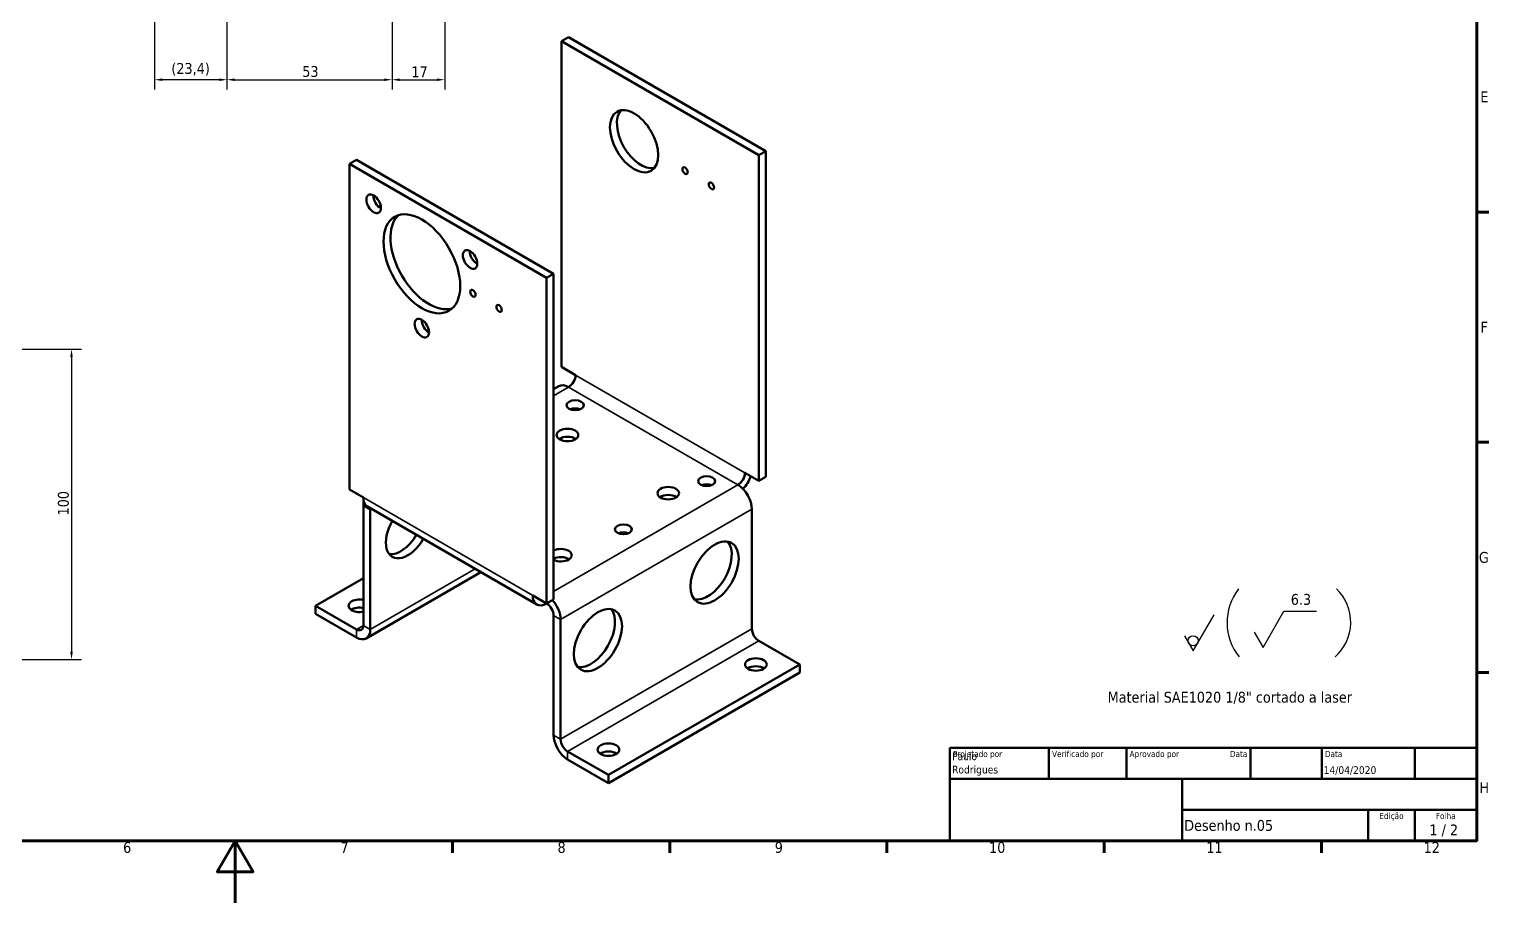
# Model space of a CAD drawing. Header units: millimetres. Extents: x 0 to 841, y 0 to 594.
# Drawn here: x 354 to 824.9, y 0 to 281.7 of the extents above; entities that cross this region are included whole.
import ezdxf
from ezdxf.enums import TextEntityAlignment as Align

# ---------------------------------------------------------------- set-up
doc = ezdxf.new("R2010")
doc.units = ezdxf.units.MM
for name, color, linetype, lineweight in [('Borda (ISO)', 7, 'Continuous', 70), ('Dimensão (ISO)', 7, 'Continuous', 25), ('Estreito visível (ISO)', 7, 'Continuous', 35), ('Geometria de rascunho (ISO)', 7, 'Continuous', 25), ('Símbolo (ISO)', 7, 'Continuous', 25), ('Título (ISO)', 7, 'Continuous', 50), ('Visível (ISO)', 7, 'Continuous', 50)]:
    doc.layers.add(name, color=color, linetype=linetype, lineweight=lineweight)
doc.styles.add('Estilo de texto13', font='tahoma.ttf')
doc.styles.add('Estilo de texto14', font='tahoma.ttf')
doc.styles.add('Texto da nota (ISO)', font='tahoma.ttf')
doc.dimstyles.new('Padrão (ISO)', dxfattribs={"dimtxt": 3.5, "dimasz": 2.5, "dimexe": 3.175, "dimexo": 0, "dimgap": 0.762, "dimtad": 1, "dimrnd": 1e-08, "dimzin": 0, "dimtxsty": 'Texto da nota (ISO)', "dimcen": 0.09, "dimdle": 10, "dimclrd": 256, "dimclre": 256, "dimclrt": 256, "dimazin": 0, "dimtfac": 1.001486, "dimtmove": 0, "dimatfit": 3, "dimfxl": 1, "dimtolj": 1, "dimtzin": 0, "dimlwd": -1, "dimlwe": -1, "dimarcsym": 0})

# ---------------------------------------------------------------- blocks, each defined once
blk = doc.blocks.new('Bordas Borda padrão')
at = {"layer": 'Borda (ISO)'}
for p, q in [((821, 222.75), (824.9, 222.75)), ((821, 148.5), (824.9, 148.5)), ((821, 74.25), (824.9, 74.25)), ((490.58, 20), (490.58, 16.1)), ((560.67, 20), (560.67, 16.1)), ((630.75, 20), (630.75, 16.1)), ((700.83, 20), (700.83, 16.1)), ((770.92, 20), (770.92, 16.1))]:
    blk.add_line(p, q, dxfattribs=at)
at = {"layer": 'Borda (ISO)', "flags": 128}
for points in [[(20, 20), (20, 574), (821, 574), (821, 20), (20, 20)], [(420.5, 0), (420.5, 20), (414.73, 10), (426.27, 10), (420.5, 20)]]:
    blk.add_lwpolyline(points, dxfattribs=at)
at = {"layer": 'Borda (ISO)', "char_height": 3.5, "attachment_point": 7, "style": 'Texto da nota (ISO)'}
for s, insert in [('E', (822.15, 258.13)), ('F', (822.24, 183.88)), ('G', (821.7, 109.56)), ('H', (821.87, 35.38)), ('6', (384.34, 16.03)), ('7', (454.46, 16.1)), ('8', (524.48, 16.02)), ('9', (594.55, 16.03)), ('10', (663.69, 16.03)), ('11', (733.77, 16.1)), ('12', (803.86, 16.1))]:
    blk.add_mtext(s, dxfattribs=dict(at, insert=insert))
blk = doc.blocks.new('Blocos de títulos ISO')
at = {"layer": 'Título (ISO)'}
for p, q in [((270.07, 130), (100.07, 130)), ((100.07, 130), (100.07, 100)), ((132.07, 120), (132.07, 130)), ((157.07, 120), (157.07, 130)), ((197.07, 120), (197.07, 130)), ((220.07, 120), (220.07, 130)), ((250.07, 120), (250.07, 130)), ((270.07, 100), (270.07, 130)), ((100.07, 120), (270.07, 120)), ((175.07, 120), (175.07, 100)), ((270.07, 110), (175.07, 110)), ((235.07, 100), (235.07, 110)), ((250.07, 100), (250.07, 110)), ((100.07, 100), (270.07, 100))]:
    blk.add_line(p, q, dxfattribs=at)
at = {"layer": 'Título (ISO)', "style": 'Estilo de texto14'}
for s, p in [('Projetado por', (101.07, 129)), ('Verificado por', (133.07, 129)), ('Aprovado por', (158.07, 129)), ('Data', (221.07, 129))]:
    blk.add_text(s, height=2, dxfattribs=at).set_placement(p, align=Align.TOP_LEFT)
blk.add_text('Data', height=2, dxfattribs=at).set_placement((196.07, 129), align=Align.TOP_RIGHT)
for s, p in [('Edição', (242.57, 109)), ('Folha', (260.07, 109))]:
    blk.add_text(s, height=2, dxfattribs=at).set_placement(p, align=Align.TOP_CENTER)
at = {"layer": 'Título (ISO)', "style": 'Texto da nota (ISO)'}
blk.add_text('1 / 2 ', height=3.5, dxfattribs=at).set_placement((260.07, 103.5), align=Align.MIDDLE_CENTER)
at = {"layer": 'Título (ISO)'}
for tag, p, height, style in [('AUTOR_001', (100.82, 125.99), 2.5, 'Estilo de texto13'), ('AUTOR_002', (100.82, 121.71), 2.5, 'Estilo de texto13'), ('DATA_DE_CRIAÇÃO_001', (220.69, 121.54), 2.5, 'Estilo de texto13'), ('NÚMERO_DA_PEÇA_001', (175.72, 103.21), 3.5, 'Texto da nota (ISO)')]:
    blk.add_attdef(tag, p, '', height=height, dxfattribs=dict(at, style=style))
at = {"layer": 'Título (ISO)', "style": 'Estilo de texto13'}
for tag, p in [('VERIFICADO_POR', (133.07, 121)), ('APROVADO_POR_ENG.', (158.07, 121))]:
    blk.add_attdef(tag, text='', height=2.5, dxfattribs=at).set_placement(p, align=Align.BOTTOM_LEFT)
blk.add_attdef('DATA_DE_APROVAÇÃO_DA_ENG.', text='', height=2.5, dxfattribs=at).set_placement((196.07, 121), align=Align.BOTTOM_RIGHT)
at = {"layer": 'Título (ISO)', "style": 'Texto da nota (ISO)'}
for tag, p in [('TÍTULO', (222.57, 115)), ('EMPRESA', (137.41, 109.96)), ('NÚMERO_DE_REVISÃO', (242.57, 103.5))]:
    blk.add_attdef(tag, text='', height=3.5, dxfattribs=at).set_placement(p, align=Align.MIDDLE_CENTER)
blk = doc.blocks.new('*D17')
at = {"layer": 'Defpoints', "color": 0, "transparency": 16777216}
for p in [(255.7, 178.49), (255.7, 78.49), (367.7, 78.49)]:
    blk.add_point(p, dxfattribs=at)
at = {"layer": 'Dimensão (ISO)', "transparency": 16777216}
for p, q in [((255.7, 178.49), (370.87, 178.49)), ((367.7, 175.99), (367.7, 80.99)), ((255.7, 78.49), (370.87, 78.49))]:
    blk.add_line(p, q, dxfattribs=at)
for points in [[(367.28, 175.99), (368.11, 175.99), (367.7, 178.49)], [(367.28, 80.99), (368.11, 80.99), (367.7, 78.49)]]:
    blk.add_solid(points, dxfattribs=at)
at = {"layer": 'Dimensão (ISO)', "transparency": 16777216, "insert": (363.29, 124.91), "char_height": 3.5, "attachment_point": 1, "rotation": 90, "style": 'Texto da nota (ISO)'}
blk.add_mtext('\\A1;100', dxfattribs=at)
blk = doc.blocks.new('*D43')
at = {"layer": 'Defpoints', "color": 0, "transparency": 16777216}
for p in [(394.47, 367.56), (417.84, 341.42), (394.47, 265.42)]:
    blk.add_point(p, dxfattribs=at)
at = {"layer": 'Dimensão (ISO)', "transparency": 16777216}
for p, q in [((394.47, 367.56), (394.47, 262.25)), ((417.84, 341.42), (417.84, 262.25)), ((415.34, 265.42), (396.97, 265.42))]:
    blk.add_line(p, q, dxfattribs=at)
for points in [[(396.97, 265.84), (396.97, 265.01), (394.47, 265.42)], [(415.34, 265.84), (415.34, 265.01), (417.84, 265.42)]]:
    blk.add_solid(points, dxfattribs=at)
at = {"layer": 'Dimensão (ISO)', "transparency": 16777216, "insert": (399.9, 270.81), "char_height": 3.5, "attachment_point": 1, "style": 'Texto da nota (ISO)'}
blk.add_mtext('\\A1;(23,4)', dxfattribs=at)
blk = doc.blocks.new('*D44')
at = {"layer": 'Defpoints', "color": 0, "transparency": 16777216}
for p in [(417.84, 341.42), (471.1, 341.45), (471.1, 265.42)]:
    blk.add_point(p, dxfattribs=at)
at = {"layer": 'Dimensão (ISO)', "transparency": 16777216}
for p, q in [((417.84, 341.42), (417.84, 262.25)), ((471.1, 341.45), (471.1, 262.25)), ((420.34, 265.42), (468.6, 265.42))]:
    blk.add_line(p, q, dxfattribs=at)
for points in [[(420.34, 265.84), (420.34, 265.01), (417.84, 265.42)], [(468.6, 265.84), (468.6, 265.01), (471.1, 265.42)]]:
    blk.add_solid(points, dxfattribs=at)
at = {"layer": 'Dimensão (ISO)', "transparency": 16777216, "insert": (442.13, 269.83), "char_height": 3.5, "attachment_point": 1, "style": 'Texto da nota (ISO)'}
blk.add_mtext('\\A1;53', dxfattribs=at)
blk = doc.blocks.new('*D45')
at = {"layer": 'Defpoints', "color": 0, "transparency": 16777216}
for p in [(471.1, 341.45), (488.1, 310.75), (488.1, 265.42)]:
    blk.add_point(p, dxfattribs=at)
at = {"layer": 'Dimensão (ISO)', "transparency": 16777216}
for p, q in [((471.1, 341.45), (471.1, 262.25)), ((488.1, 310.75), (488.1, 262.25)), ((473.6, 265.42), (485.6, 265.42))]:
    blk.add_line(p, q, dxfattribs=at)
for points in [[(473.6, 265.84), (473.6, 265.01), (471.1, 265.42)], [(485.6, 265.84), (485.6, 265.01), (488.1, 265.42)]]:
    blk.add_solid(points, dxfattribs=at)
at = {"layer": 'Dimensão (ISO)', "transparency": 16777216, "insert": (477.33, 269.7), "char_height": 3.5, "attachment_point": 1, "style": 'Texto da nota (ISO)'}
blk.add_mtext('\\A1;17', dxfattribs=at)
blk = doc.blocks.new('Identificador de textura de superfície1')
at = {"layer": 'Símbolo (ISO)'}
for p, q in [((729.54, 81.24), (736.25, 92.87)), ((726.71, 86.14), (729.54, 81.24))]:
    blk.add_line(p, q, dxfattribs=at)
blk.add_circle((729.54, 84.51), 1.63, dxfattribs=at)
blk = doc.blocks.new('Identificador de textura de superfície2')
at = {"layer": 'Símbolo (ISO)'}
for p, q in [((752.08, 82.37), (758.79, 93.99)), ((758.79, 93.99), (769.29, 93.99)), ((749.25, 87.27), (752.08, 82.37))]:
    blk.add_line(p, q, dxfattribs=at)
at = {"layer": 'Símbolo (ISO)', "insert": (761.02, 96.02), "char_height": 3.5, "attachment_point": 7, "style": 'Texto da nota (ISO)'}
blk.add_mtext('6.3', dxfattribs=at)

msp = doc.modelspace()

# ---------------------------------------------------------------- linework, layer by layer
at = {"layer": 'Estreito visível (ISO)'}
for p, q in [((530.292, 170.186), (584.923, 138.645)), ((528.04, 166.286), (523.221, 163.503)), ((582.671, 134.744), (528.04, 166.286)), ((523.221, 100.421), (582.671, 134.744)), ((461.834, 130.662), (516.465, 99.121)), ((464.086, 126.761), (461.834, 128.061)), ((464.472, 126.984), (464.086, 126.761)), ((587.176, 126.943), (525.473, 91.319)), ((464.086, 88.173), (497.89, 107.69)), ((459.582, 88.173), (461.834, 89.474)), ((461.834, 89.474), (464.086, 88.173)), ((525.473, 91.319), (523.221, 92.619)), ((459.582, 85.573), (459.582, 88.173)), ((525.473, 52.731), (587.176, 88.355)), ((589.428, 84.454), (527.726, 48.831)), ((523.221, 54.032), (525.473, 52.731)), ((527.726, 48.831), (527.726, 46.23))]:
    msp.add_line(p, q, dxfattribs=at)
at = {"layer": 'Geometria de rascunho (ISO)'}
for centre, radius, start, end in [((758.032, 90.391), 17.584, 141.977, 219.16888), ((765.49, 90.455), 14.887, 311.3801, 46.32837)]:
    msp.add_arc(centre, radius, start, end, dxfattribs=at)
at = {"layer": 'Visível (ISO)'}
for p, q in [((525.788, 277.813), (528.04, 279.113)), ((525.788, 277.813), (525.788, 172.787)), ((589.428, 241.071), (525.788, 277.813)), ((591.68, 242.371), (528.04, 279.113)), ((589.428, 241.071), (591.68, 242.371)), ((589.428, 241.071), (589.428, 136.045)), ((591.68, 137.345), (591.68, 242.371)), ((459.582, 239.589), (457.33, 238.288)), ((457.33, 133.262), (457.33, 238.288)), ((457.33, 238.288), (520.969, 201.546)), ((459.582, 239.589), (523.221, 202.846)), ((523.221, 202.846), (520.969, 201.546)), ((523.221, 202.846), (523.221, 97.82)), ((520.969, 201.546), (520.969, 96.52)), ((525.788, 172.787), (530.292, 170.186)), ((524.855, 166.601), (523.221, 165.658)), ((525.788, 149.173), (525.788, 149.967)), ((584.923, 138.645), (589.428, 136.045)), ((589.428, 136.045), (591.68, 137.345)), ((457.33, 133.262), (461.834, 130.662)), ((461.834, 128.061), (461.834, 89.474)), ((517.784, 96.205), (463.153, 127.746)), ((464.086, 88.173), (464.086, 126.761)), ((587.176, 126.943), (587.176, 88.355)), ((461.834, 104.685), (446.408, 95.779)), ((462.767, 85.257), (499.756, 106.613)), ((516.465, 99.121), (520.969, 96.52)), ((446.408, 95.779), (459.582, 88.173)), ((446.408, 95.779), (446.408, 93.179)), ((520.969, 96.52), (523.221, 97.82)), ((446.408, 93.179), (459.582, 85.573)), ((523.221, 54.032), (523.221, 92.619)), ((525.473, 52.731), (525.473, 91.319)), ((602.601, 76.849), (589.428, 84.454)), ((540.899, 41.225), (602.601, 76.849)), ((602.601, 76.849), (602.601, 74.248)), ((540.899, 38.624), (602.601, 74.248)), ((540.899, 41.225), (527.726, 48.831)), ((527.726, 46.23), (540.899, 38.624)), ((540.899, 41.225), (540.899, 38.624))]:
    msp.add_line(p, q, dxfattribs=at)
for centre, major_axis in [((549.168, 245.585), (5.5, -9.526)), ((565.617, 236.087), (-0.615, 1.065)), ((574.103, 231.188), (-0.615, 1.065)), ((465.155, 225.41), (1.65, -2.858)), ((480.709, 206.06), (8.75, -15.155)), ((496.263, 207.449), (1.65, -2.858)), ((497.159, 196.563), (-0.615, 1.065)), ((480.709, 185.321), (1.65, -2.858)), ((505.644, 191.664), (-0.615, 1.065)), ((530.162, 160.464), (-2.75, 0)), ((527.687, 150.87), (3.5, 0)), ((572.588, 135.969), (-2.75, 0)), ((560.214, 132.091), (3.5, 0)), ((545.718, 120.456), (-2.75, 0)), ((575.157, 106.482), (5.5, 9.526)), ((537.497, 84.719), (5.5, 9.526)), ((588.459, 76.849), (-3.5, 0)), ((540.899, 49.39), (-3.5, 0))]:
    msp.add_ellipse(centre, major_axis=major_axis, ratio=0.5773503, dxfattribs=at)
for centre, major_axis, start_param, end_param in [((551.42, 246.885), (-5.5, 9.526), 0.2061976, 2.935395), ((467.407, 226.71), (1.65, -2.858), 3.8927227, 5.5320552), ((482.961, 207.36), (-8.75, 15.155), 0.1290513, 3.0125413), ((498.516, 208.749), (1.65, -2.858), 3.8927227, 5.5320552), ((482.961, 186.621), (1.65, -2.858), 3.8927227, 5.5320552), ((528.04, 168.886), (-1.593, -2.758), 0.7853982, 2.3561945), ((528.04, 161.085), (-3.185, 5.517), 5.4977871, 6.2831853), ((530.162, 157.863), (-2.75, 0), 4.1011859, 5.3235921), ((527.687, 148.27), (-3.5, 0), 3.8406118, 5.5841662), ((582.671, 137.345), (1.593, 2.758), 3.9269908, 5.4977871), ((582.671, 137.345), (-3.185, -5.517), 1.1572324, 1.9321635), ((572.588, 133.369), (-2.75, 0), 4.1011859, 5.3235921), ((582.671, 129.543), (3.185, -5.517), 0.7853982, 2.3561945), ((466.338, 133.262), (-3.185, -5.517), 5.4977871, 6.2831853), ((466.338, 125.461), (3.185, -5.517), 3.655324, 3.9269908), ((466.338, 125.461), (-1.592, 2.758), 0.6129722, 0.7853982), ((560.214, 129.49), (-3.5, 0), 3.8406118, 5.5841662), ((476.168, 120.223), (-5, -8.66), 4.7116949, 7.8546758), ((473.916, 121.524), (5, 8.66), 3.3687549, 4.7130831), ((545.718, 117.855), (-2.75, 0), 4.1011859, 5.3235921), ((525.565, 112.087), (3.5, 0), 3.9785423, 8.5878283), ((572.905, 107.782), (-5.5, -9.526), 0.2061977, 2.9353951), ((525.565, 109.486), (-3.5, 0), 3.8406118, 5.4462357), ((520.969, 101.721), (-3.185, -5.517), 5.4977871, 7.0685835), ((460.55, 95.779), (-3.5, 0), 4.3369453, 8.2294253), ((460.55, 93.179), (-3.5, 0), 4.3369453, 5.5841662), ((520.969, 93.919), (-1.592, 2.758), 3.9269908, 5.4977871), ((520.969, 93.919), (-3.185, 5.517), 3.9269908, 5.0737561), ((535.245, 86.019), (-5.5, -9.526), 0.2061977, 2.9353951), ((459.582, 90.774), (1.592, -2.758), 5.4977871, 7.0685835), ((459.582, 90.774), (3.185, -5.517), 5.4977871, 7.0685835), ((589.428, 87.055), (-1.592, 2.758), 0.7853982, 2.3561945), ((588.459, 74.248), (-3.5, 0), 3.8406118, 5.5841662), ((527.726, 51.431), (3.185, -5.517), 3.9269908, 5.4977871), ((527.726, 51.431), (-1.592, 2.758), 0.7853982, 2.3561945), ((540.899, 46.789), (-3.5, 0), 3.8406118, 5.5841662)]:
    msp.add_ellipse(centre, major_axis=major_axis, ratio=0.5773503, start_param=start_param, end_param=end_param, dxfattribs=at)

# ---------------------------------------------------------------- block references
msp.add_blockref('Bordas Borda padrão', (0, 0))
msp.add_blockref('Blocos de títulos ISO', (550.929, -80)).add_auto_attribs({'NÚMERO_DA_PEÇA_001': 'Desenho n.05', 'AUTOR_001': 'Paulo', 'DATA_DE_CRIAÇÃO_001': '14/04/2020', 'AUTOR_002': 'Rodrigues'})
at = {"layer": 'Símbolo (ISO)'}
for name in ['Identificador de textura de superfície2', 'Identificador de textura de superfície1']:
    msp.add_blockref(name, (0, 0), dxfattribs=at)

# ---------------------------------------------------------------- texts
at = {"layer": 'Símbolo (ISO)', "insert": (701.938, 68.052), "char_height": 3.5, "width": 80.70989, "attachment_point": 1, "style": 'Texto da nota (ISO)'}
msp.add_mtext('{\\fTahoma|b0|i0;Material SAE1020 1/8" cortado a laser}', dxfattribs=at)

# ---------------------------------------------------------------- dimensions: what is measured, and where the dimension line sits
at = {"layer": 'Dimensão (ISO)'}
dim = msp.add_linear_dim(base=(394.469, 265.425), p1=(417.843, 341.425), p2=(394.469, 367.565), angle=180, text='(<>)', dimstyle='Padrão (ISO)', override={"dimgap": 0.762, "dimdec": 1, "dimtol": 0, "dimlim": 0, "dimtp": 0, "dimtm": 0, "dimtdec": 2, "dimtofl": 0, "dimatfit": 1}, dxfattribs=at)
dim.commit()
dim.dimension.update_dxf_attribs({"geometry": '*D43', "text_midpoint": (406.156, 265.425), "dimtype": 160})
for base, p1, p2, angle, picture, middle in [((471.103, 265.425), (417.843, 341.425), (471.103, 341.448), 180, '*D44', (444.473, 265.425)), ((488.099, 265.425), (471.103, 341.448), (488.099, 310.75), 180, '*D45', (479.601, 265.425)), ((367.696, 78.493), (255.696, 178.493), (255.696, 78.493), 90, '*D17', (367.696, 128.493))]:
    dim = msp.add_linear_dim(base=base, p1=p1, p2=p2, angle=angle, dimstyle='Padrão (ISO)', override={"dimgap": 0.762, "dimdec": 0, "dimtol": 0, "dimlim": 0, "dimtp": 0, "dimtm": 0, "dimtdec": 2, "dimtofl": 0, "dimatfit": 1}, dxfattribs=at)
    dim.commit()
    dim.dimension.update_dxf_attribs({"geometry": picture, "text_midpoint": middle, "dimtype": 160})

doc.saveas('drawing.dxf')
